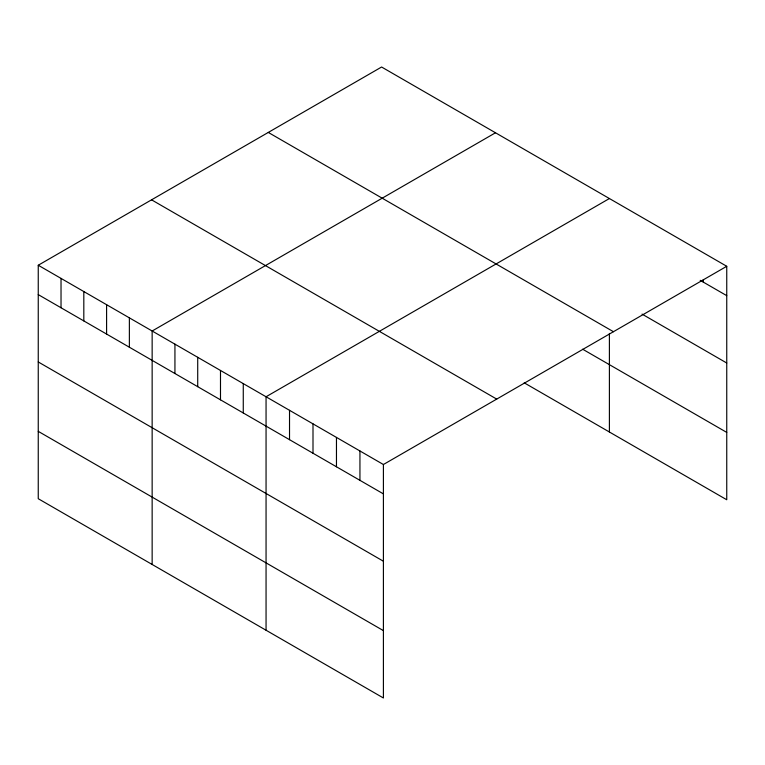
<?xml version="1.0" encoding="UTF-8"?>
<svg xmlns="http://www.w3.org/2000/svg" width="765" height="765" viewBox="0 0 765 765"><rect width="100%" height="100%" fill="white"/><g stroke="black" fill="none" stroke-linecap="round" stroke-linejoin="round"><path stroke-width="1.15" d="M38.25 265.245L383.408 464.518L383.408 697.986L38.25 498.713L38.25 265.245L381.592 67.014L726.75 266.287L726.75 499.755L524.216 382.825M495.49 132.775L152.149 331.006L152.149 564.474M609.399 198.537L266.057 396.758L266.057 630.236M383.408 464.518L726.75 266.287M700.214 280.334L726.75 295.653M642.055 314.109L726.75 363.012M268.286 132.431L613.444 331.704M582.653 349.213L726.75 432.407M151.556 199.828L496.715 399.101M38.25 294.611L383.408 493.884M38.25 361.96L383.408 561.233M38.25 431.355L383.408 630.628M703.284 279.761L703.284 282.103M609.399 333.425L609.399 432.005M359.942 450.968L359.942 480.334M336.466 437.417L336.466 466.784M313 423.867L313 453.234M289.524 410.317L289.524 439.684M243.27 383.609L243.27 412.976M220.492 370.461L220.492 399.827M197.714 357.303L197.714 386.669M174.936 344.154L174.936 373.521M129.371 317.848L129.371 347.214M106.593 304.7L106.593 334.066M83.815 291.541L83.815 320.908M61.028 278.393L61.028 307.76"/></g></svg>
